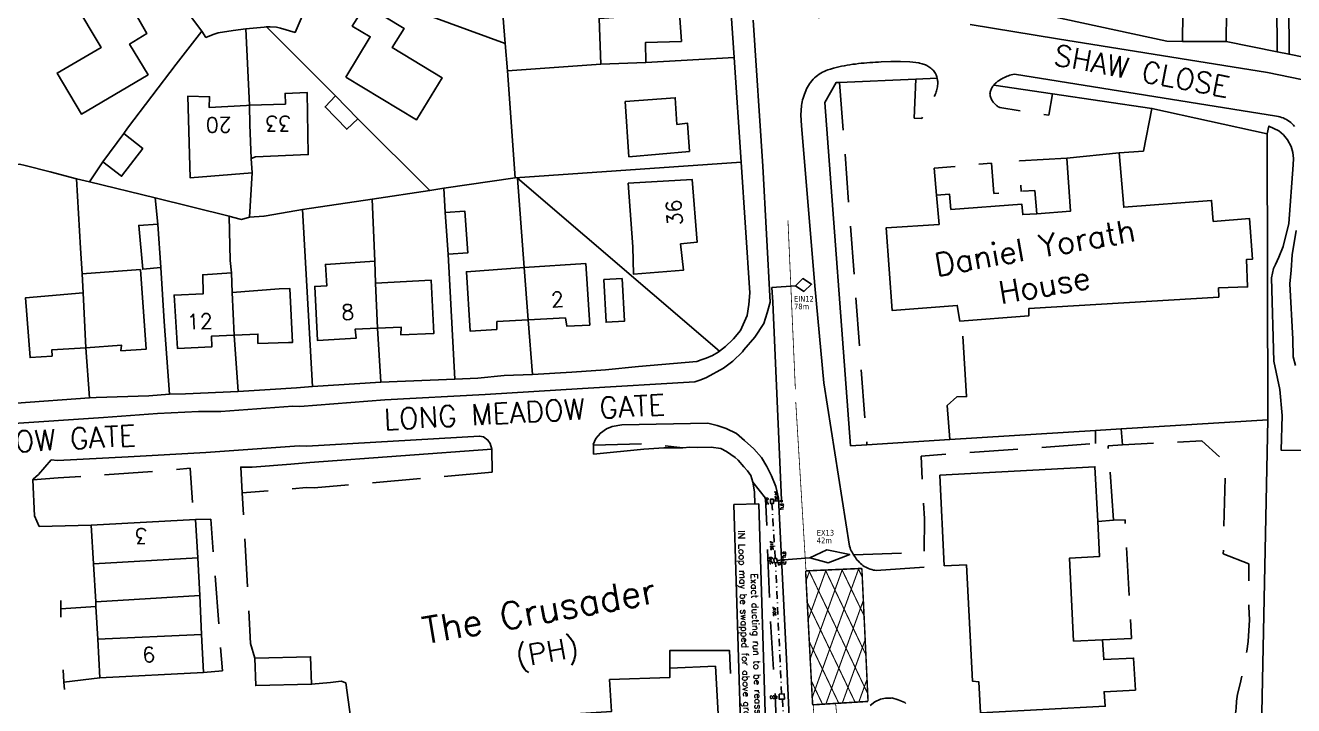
# Model space of a CAD drawing. Extents: x 441020 to 630336, y 432046 to 448236.
# Drawn here: x 628962.4 to 629130.1, y 447578.3 to 447668.2 of the extents above; entities that cross this region are included whole.
import ezdxf
from ezdxf.enums import TextEntityAlignment as Align

# ---------------------------------------------------------------- set-up
doc = ezdxf.new("R2010")
doc.units = 0
for name, pattern in [('1004', [6, 4, -2]), ('1043', [2, 1, 0, 1]), ('DASHDOT1', [2, 1, -0.5, 0, -0.5]), ('HIDDEN', [9.525, 6.35, -3.175])]:
    doc.linetypes.add(name, pattern=pattern)
doc.layers.get('0').update_dxf_attribs({"color": 222, "linetype": 'CONTINUOUS'})
for name, color, linetype in [('BUILDOUT', 8, 'CONTINUOUS'), ('BUILDPK', 8, 'HIDDEN'), ('BUILDTXT', 8, 'CONTINUOUS'), ('du-UTMCBOX', 40, 'CONTINUOUS'), ('du-UTMCDUCT-F1', 40, 'DASHDOT1'), ('du-UTMCTEXT', 40, 'CONTINUOUS'), ('GENLINE', 8, 'CONTINUOUS'), ('GENPECK', 8, 'HIDDEN'), ('LINES', 7, 'CONTINUOUS'), ('ROAD', 7, 'CONTINUOUS'), ('ROADTXT', 7, 'CONTINUOUS'), ('UTC MOVA LOOP LABELS', 1, 'CONTINUOUS'), ('UTC MOVA LOOPS', 3, 'CONTINUOUS'), ('UTC_DUCT NOTE', 1, 'CONTINUOUS')]:
    doc.layers.add(name, color=color, linetype=linetype)
doc.styles.add('KTS_TAHOMA', font='tahoma.ttf')
doc.styles.add('ROMANS', font='romans')
doc.styles.get("Standard").update_dxf_attribs({"font": 'simplex'})

# ---------------------------------------------------------------- blocks, each defined once
blk = doc.blocks.new('TLB')
for p, q in [((-0.1, 0.1), (-0.1, -0.1)), ((0.1, 0.1), (-0.1, 0.1)), ((0.1, -0.1), (0.1, 0.1)), ((-0.1, -0.1), (0.1, -0.1))]:
    blk.add_line(p, q)
blk = doc.blocks.new('SPB')
at = {"flags": 128}
blk.add_lwpolyline([(-0.275, 0.2), (-0.275, -0.2), (0.275, -0.2), (0.275, 0.2)], close=True, dxfattribs=at)
blk = doc.blocks.new('CCB')
at = {"flags": 128}
blk.add_lwpolyline([(0.35, 0.35), (0.35, -0.35), (-0.35, -0.35), (-0.35, 0.35)], close=True, dxfattribs=at)

msp = doc.modelspace()

# ---------------------------------------------------------------- linework, layer by layer
at = {"layer": 'BUILDOUT', "flags": 128}
for points in [[(629044.45, 447663.29), (629044.39, 447665.92), (629049.14, 447666.05), (629048.89, 447669.77), (629047.67, 447669.75), (629047.42, 447673.47), (629048.54, 447673.46), (629048.51, 447675.9), (629040.56, 447675.5), (629040.85, 447669.26), (629038.24, 447669.1), (629038.5, 447663.05), (629044.45, 447663.29)], [(629115.36, 447666.03), (629115.41, 447669.79), (629113.25, 447669.92), (629113.13, 447675.18), (629121.23, 447675.3), (629121.18, 447669.9), (629121.15, 447666.04)], [(628968.79, 447671.29), (628972.4, 447665.23), (628966.6, 447661.86), (628969.8, 447656.44), (628978.62, 447661.66), (628976.18, 447665.7), (628978.47, 447667.12), (628975.67, 447672)], [(629004.78, 447661.33), (629014.11, 447655.67), (629017.49, 447661.25), (629010.89, 447665.26), (629012.47, 447667.77), (629007.36, 447670.83), (629005.62, 447668.08), (629008, 447666.67), (629004.78, 447661.33)], [(629115.36, 447666.03), (629121.15, 447666.04)], [(628992.09, 447655.01), (628992.27, 447650.58), (628992.4, 447648.67), (628984.19, 447648.02), (628983.9, 447658.84), (628986.76, 447658.74), (628986.71, 447657.31), (628991.64, 447657.57)], [(628992.84, 447650.78), (628999.79, 447651.1), (628999.66, 447659.3), (628996.73, 447659.19), (628996.78, 447657.78), (628992.03, 447657.64), (628991.64, 447657.57)], [(629041.71, 447658.13), (629042.2, 447650.81), (629050.2, 447651.52), (629049.94, 447655.23), (629048.55, 447655.08), (629048.33, 447658.6), (629041.71, 447658.13)], [(628992.03, 447657.64), (628992.09, 447655.01)], [(629082.86, 447645.74), (629084.58, 447645.85), (629084.76, 447643.85), (629094.12, 447644.56), (629094.26, 447643.16), (629096.12, 447643.25), (629100.57, 447643.6), (629100.11, 447650.64), (629107.03, 447651.32), (629107.62, 447644.14), (629119.22, 447645.03), (629119.44, 447642.27), (629124.24, 447642.63), (629124.65, 447637.29), (629123.84, 447637.23), (629123.98, 447633.6), (629120.16, 447633.48), (629120.17, 447632.26), (629095.07, 447630.76), (629095.08, 447629.8), (629085.93, 447629.09), (629085.61, 447631.16), (629076.99, 447630.5), (629076.22, 447641.43), (629083.2, 447641.86), (629082.86, 447645.74)], [(628992.84, 447650.78), (628992.27, 447650.58)], [(629049.01, 447639.32), (629051.21, 447639.51), (629050.55, 447647.82), (629042.1, 447647.34)], [(629042.1, 447647.34), (629042.69, 447638.91)], [(629049.01, 447639.32), (629049.43, 447635.84), (629042.82, 447635.28), (629042.69, 447638.91)], [(629008.59, 447637.02), (629002.07, 447636.57), (629002.26, 447633.76), (629000.65, 447633.68), (629001.01, 447626.53), (629006.13, 447626.83), (629006.02, 447628.03), (629008.94, 447628.15), (629012.07, 447628.29), (629012.05, 447627.27), (629016.39, 447627.43), (629016.05, 447634.48), (629008.7, 447634.09)], [(629008.59, 447637.02), (629008.7, 447634.09), (629008.94, 447628.15)], [(629028.34, 447636.16), (629036.48, 447636.69), (629037.01, 447628.56), (629033.98, 447628.43), (629033.79, 447629.51), (629028.86, 447629.24), (629024.74, 447629.02), (629024.72, 447628), (629021.2, 447627.78), (629020.72, 447635.62), (629028.34, 447636.16)], [(628970.03, 447632.82), (628962.43, 447632.18), (628963.02, 447624.26), (628965.93, 447624.47), (628965.89, 447625.27), (628970.41, 447625.56), (628975.12, 447625.9), (628975.04, 447625.17), (628978.36, 447625.36), (628977.61, 447635.89), (628969.89, 447635.33)], [(628969.89, 447635.33), (628970.03, 447632.82), (628970.41, 447625.56)], [(628989.67, 447635.49), (628985.86, 447635.22), (628985.9, 447632.69), (628982.07, 447632.52), (628982.51, 447625.48), (628987.04, 447625.68), (628986.99, 447627.09), (628990.02, 447627.22), (628993.14, 447627.37), (628993.15, 447626.15), (628997.2, 447626.26)], [(628989.67, 447635.49), (628989.73, 447632.86), (628990.02, 447627.22)], [(628989.73, 447632.86), (628995.94, 447633.35)], [(628997.2, 447626.26), (628997.7, 447626.25), (628997.35, 447633.4), (628995.94, 447633.35)], [(629083.28, 447608.74), (629103.81, 447609.84), (629104.18, 447602.6), (629104.39, 447597.96), (629100.46, 447597.77), (629100.99, 447586.8), (629104.82, 447586.97), (629104.98, 447584.36), (629108.91, 447584.55), (629109.15, 447580.32), (629105.02, 447580.1), (629105.16, 447578.19), (629088.66, 447577.3), (629088.44, 447581.42), (629087.62, 447581.48), (629086.81, 447596.87), (629083.89, 447596.76), (629083.28, 447608.74)], [(628971.96, 447587.05), (628972.26, 447581.92), (628985.95, 447582.63), (628985.67, 447587.65), (628985.46, 447592.8), (628985.18, 447597.82), (628984.9, 447602.85), (628971.11, 447602.13), (628971.41, 447597.01), (628971.7, 447591.98), (628971.7, 447591.37), (628971.96, 447587.05)], [(628971.41, 447597.01), (628985.18, 447597.82)], [(628985.46, 447592.8), (628971.7, 447591.98)], [(628971.96, 447587.05), (628985.67, 447587.65)], [(629047.6, 447583.21), (629047.61, 447581.99), (629039.64, 447581.7), (629039.88, 447577.47), (629033.75, 447577.1), (629034.01, 447572.77), (629037.13, 447572.92), (629037.49, 447567.5), (629048.56, 447568.04), (629048.6, 447568.97), (629054.43, 447569.29), (629053.64, 447583.47), (629047.6, 447583.21)]]:
    msp.add_lwpolyline(points, dxfattribs=at)
at = {"layer": 'BUILDPK', "flags": 128}
for points in [[(629082.86, 447645.74), (629082.54, 447649.3), (629090.14, 447649.97), (629090.42, 447645.97), (629094.07, 447646.23), (629095.84, 447646.35), (629096.12, 447643.25)], [(629104.82, 447586.97), (629108.65, 447587.14), (629107.79, 447602.83), (629106.28, 447602.77), (629104.18, 447602.6)]]:
    msp.add_lwpolyline(points, dxfattribs=at)
at = {"layer": 'du-UTMCDUCT-F1', "flags": 128}
for points in [[(629061.53, 447597.79), (629061.11, 447604.92)], [(629062.27, 447605.31), (629061.37, 447605.33)], [(629061.78, 447597.46), (629062.49, 447597.52)], [(629062.38, 447579.81), (629061.58, 447597.09)], [(629062.52, 447579.12), (629063.78, 447549.83)]]:
    msp.add_lwpolyline(points, dxfattribs=at)
at = {"layer": 'GENLINE', "flags": 128}
for points in [[(628984.89, 447695.58), (628985.15, 447692.38), (628985.77, 447688.32), (628986, 447687.04), (628986.83, 447681.81), (628986.83, 447681.2), (628986.86, 447680.49), (628986.96, 447679.9), (628986.99, 447679.19), (628986.57, 447678.1), (628986.04, 447677.1), (628985.39, 447676.17), (628983.28, 447673.76), (628982.19, 447672.45), (628983.06, 447670.98), (628985.73, 447667.39), (628986.28, 447666.58), (628987.23, 447666.95), (628987.9, 447667.17), (628989.87, 447667.52)], [(629055.1, 447678.79), (629056.12, 447663.94), (629057.05, 447650.09), (629058.19, 447632.82), (629058.06, 447631.28), (629057.81, 447629.81), (629056.94, 447627.83), (629056.02, 447626.75), (629055.93, 447626.64), (629054.97, 447625.75), (629054.17, 447625.1), (629054, 447624.97), (629053.26, 447624.54), (629052.41, 447624.18), (629051.74, 447623.96), (629051.16, 447623.76), (629043.46, 447623.1), (629039.08, 447622.63), (629034.66, 447622.35), (629029.43, 447622.03), (629025.7, 447621.88), (629022.2, 447621.56), (629019.18, 447621.43), (629009.4, 447621.02), (629000.36, 447620.43), (628998.26, 447620.26)], [(629024.97, 447676.9), (629025.83, 447665.78), (629026.16, 447662.18), (629027.15, 447648.03)], [(629001.27, 447674.82), (628998.05, 447667.24), (628996.12, 447667.81), (628995.59, 447667.92), (628994.77, 447667.98), (628994.26, 447667.99), (628993.96, 447667.94), (628991.56, 447667.72), (628989.87, 447667.52)], [(629115.36, 447666.03), (629113.32, 447666.07), (629097.59, 447669.48), (629075.29, 447674.35), (629066.77, 447675.99), (629067.32, 447669.13)], [(629025.83, 447665.78), (629008.33, 447672.22)], [(628994.26, 447667.99), (629003.39, 447658.85), (629006.37, 447655.82), (629015.87, 447646.34)], [(628970.88, 447647.49), (628972.64, 447650.14), (628975.43, 447653.88), (628975.92, 447654.58), (628982.34, 447663.03), (628985.73, 447667.39)], [(628991.56, 447667.72), (628992.03, 447657.64)], [(629121.15, 447666.04), (629127.89, 447664.7), (629129.47, 447664.37), (629134.84, 447663.29), (629135.27, 447663.16), (629135.48, 447663.1)], [(629026.16, 447662.18), (629038.5, 447663.05)], [(629044.45, 447663.29), (629056.12, 447663.94)], [(629071.48, 447612.59), (629068.11, 447657.96), (629069.58, 447660.61), (629070.05, 447660.64), (629080.12, 447661.07), (629082.96, 447661.2)], [(629090.45, 447660.29), (629098.21, 447659.14), (629111.33, 447657.19), (629126.56, 447653.84), (629126.68, 447616.04)], [(629003.39, 447658.85), (629002.03, 447657.39), (629004.89, 447654.44), (629006.37, 447655.82)], [(629107.03, 447651.32), (629110.22, 447651.55), (629111.33, 447657.19)], [(629137.54, 447614.42), (629137.5, 447617.22), (629134.76, 447617.19), (629134.88, 447611.98), (629128.42, 447612.05), (629128.58, 447616.6), (629128.27, 447620.05), (629127.45, 447623.8), (629127.17, 447634.82), (629127.41, 447636.03), (629127.67, 447636.59), (629128.11, 447637.53), (629128.67, 447638.95), (629129.45, 447641.98), (629130.01, 447649.74), (629130.06, 447650.56), (629129.97, 447651.38), (629129.74, 447652.17), (629129.26, 447653.06), (629128.73, 447653.7), (629128.1, 447654.22), (629126.81, 447654.86), (629126.56, 447653.84)], [(628972.64, 447650.14), (628975.11, 447648.24), (628977.92, 447651.89), (628975.43, 447653.88)], [(628926.82, 447647.39), (628931.02, 447647.73), (628944.35, 447648.77), (628956.59, 447649.62), (628961.63, 447649.81), (628962.37, 447649.64), (628965.67, 447648.8), (628969.18, 447647.9), (628970.88, 447647.49), (628979.58, 447645.38), (628989.36, 447642.95), (628989.79, 447642.82), (628990.96, 447642.52), (628992.02, 447642.81), (628993.93, 447642.95), (628994.22, 447643)], [(628994.22, 447643), (628999.05, 447643.86), (629008.26, 447645.19), (629015.87, 447646.34), (629017.74, 447646.67), (629027.15, 447648.03), (629057.05, 447650.09)], [(628969.18, 447647.9), (628969.69, 447638.75), (628969.89, 447635.33)], [(628992.4, 447648.67), (628992.02, 447642.81)], [(629027.46, 447647.99), (629028.34, 447636.16), (629028.86, 447629.24), (629029.43, 447622.03)], [(629027.46, 447647.99), (629054.17, 447625.1)], [(629017.74, 447646.67), (629017.91, 447643.45), (629018.28, 447637.93), (629019.18, 447621.43)], [(628981.45, 447619.41), (628980.76, 447629.03), (628980.3, 447636.16), (628979.9, 447641.88), (628979.58, 447645.38)], [(629008.26, 447645.19), (629008.59, 447637.02)], [(628989.36, 447642.95), (628989.49, 447637.08), (628989.67, 447635.49)], [(628999.05, 447643.86), (629000.36, 447620.43)], [(629018.28, 447637.93), (629020.89, 447638.09), (629020.52, 447643.61), (629017.91, 447643.45)], [(628979.9, 447641.88), (628977.39, 447641.74), (628977.91, 447635.94), (628980.3, 447636.16)], [(629038.88, 447634.58), (629039.17, 447628.94), (629041.59, 447629.07), (629041.3, 447634.7), (629038.88, 447634.58)], [(629008.94, 447628.15), (629009.4, 447621.02)], [(628990.02, 447627.22), (628990.52, 447619.8)], [(629086.35, 447627.08), (629086.84, 447619.12), (629085.54, 447619.06), (629084.25, 447617.93), (629084.62, 447613.42)], [(628970.41, 447625.56), (628970.87, 447618.95)], [(628961.24, 447618.25), (628970.87, 447618.95), (628971.77, 447619.01), (628978.74, 447619.23), (628981.45, 447619.41), (628983.57, 447619.48), (628990.52, 447619.8), (628994.75, 447620.04), (628998.26, 447620.26)], [(629071.48, 447612.59), (629073.66, 447612.73), (629084.62, 447613.42), (629103.87, 447614.63), (629107.29, 447614.83), (629126.68, 447616.04), (629124.89, 447530)], [(629103.87, 447612.9), (629103.87, 447614.63)], [(629107.46, 447612.73), (629107.29, 447614.83)], [(629024.11, 447609.1), (629024.08, 447612.14), (629000.01, 447610.41)], [(629037.5, 447611.48), (629044.18, 447612.16), (629046.8, 447612.32), (629049.33, 447612.36), (629050.23, 447612.42), (629051.25, 447612.4), (629053.08, 447612.42)], [(628991.07, 447606.39), (628990.87, 447609.8), (628992.4, 447609.77), (628997.51, 447610.17), (629000.01, 447610.41)], [(629057.39, 447609.83), (629057.89, 447609.31), (629058.31, 447608.67), (629058.57, 447607.81), (629058.79, 447606.53), (629058.78, 447606.02), (629059.31, 447597.88), (629059.44, 447595.47), (629059.54, 447593.15), (629059.55, 447589.7), (629059.6, 447587.68), (629059.56, 447585.64), (629059.8, 447582.53)], [(628971.11, 447602.13), (628964.24, 447601.93)], [(628967.09, 447592.18), (628967.09, 447591.06), (628967.08, 447589.94)], [(628967.09, 447591.06), (628971.7, 447591.37)], [(628992.72, 447584.54), (628992.86, 447580.91), (629000.24, 447581.1), (629000.1, 447584.73), (628992.72, 447584.54)], [(629055.64, 447582.51), (629055.51, 447585.53), (629047.59, 447585.54), (629047.6, 447583.21)], [(628967.4, 447582.99), (628967.48, 447581.38), (628967.56, 447580.38)], [(628967.48, 447581.38), (628972.26, 447581.92)], [(628976.17, 447557.02), (628987.56, 447557.52), (629006.61, 447558.36), (629006.09, 447565.28), (629005.89, 447573.27), (629004.77, 447581.29)], [(629059.74, 447579.47), (629059.88, 447553.5), (629059.97, 447546.1), (629037.38, 447546.36), (629027.35, 447546.2), (629011.39, 447546.31)]]:
    msp.add_lwpolyline(points, dxfattribs=at)
at = {"layer": 'GENPECK', "flags": 128}
for points in [[(629127.89, 447664.7), (629127.66, 447698.58), (629127.28, 447741.37), (629127.25, 447745.53), (629126.95, 447768.94), (629126.78, 447785.36)], [(629080.12, 447661.07), (629079.92, 447655.9), (629080.93, 447655.88), (629082.54, 447658.74), (629082.63, 447658.89), (629082.7, 447659.05), (629082.76, 447659.21), (629082.83, 447659.37), (629082.88, 447659.54), (629082.92, 447659.71), (629082.96, 447659.88), (629082.99, 447660.06), (629083.01, 447660.23), (629083.02, 447660.41), (629083.03, 447660.58), (629083.03, 447660.76), (629083.01, 447660.91), (629082.96, 447661.2)], [(629070.05, 447660.64), (629073.66, 447612.73)], [(629090.45, 447660.29), (629090.32, 447660.16), (629090.25, 447660.05), (629090.18, 447659.94), (629090.12, 447659.82), (629090.07, 447659.71), (629090.02, 447659.59), (629089.99, 447659.47), (629089.96, 447659.35), (629089.94, 447659.22), (629089.93, 447659.1), (629089.94, 447658.98), (629089.97, 447658.86), (629089.99, 447658.73), (629090.03, 447658.62), (629090.08, 447658.49), (629090.13, 447658.38), (629090.2, 447658.26), (629090.27, 447658.15), (629090.34, 447658.04), (629090.43, 447657.95), (629090.52, 447657.84), (629090.62, 447657.75), (629090.72, 447657.66), (629090.81, 447657.57), (629090.92, 447657.5), (629091.03, 447657.42), (629091.14, 447657.36), (629091.25, 447657.3), (629097.72, 447656.3), (629098.21, 447659.14)], [(629100.11, 447650.64), (629093.82, 447650.28), (629094.07, 447646.23)], [(629037.49, 447612.7), (629044.36, 447612.9), (629049.33, 447612.36)], [(629071.89, 447598.18), (629081.24, 447598.53), (629081.26, 447603), (629080.81, 447611.25), (629103.87, 447612.9)], [(629106.28, 447602.77), (629105.55, 447612.59), (629107.46, 447612.73), (629117.93, 447613.26), (629121.06, 447610.47), (629120.78, 447598.33), (629124.16, 447597), (629124.16, 447591.32), (629124.26, 447589.61), (629124.06, 447586.73), (629123.87, 447585.48), (629123.61, 447584.11), (629123.28, 447582.53), (629123.02, 447581.16), (629122.65, 447579.78), (629122.51, 447578.84), (629122.47, 447577.92), (629122.35, 447576.88), (629122.35, 447575.76), (629122.01, 447568.49), (629121.77, 447554.43), (629121.52, 447540.98), (629090.02, 447540.47), (629089.78, 447545.81), (629084.66, 447545.51), (629082.94, 447566.63), (629087.54, 447567.04), (629087.29, 447569.03), (629078.67, 447578.67), (629077.79, 447579.02), (629076.94, 447579.28), (629076.84, 447579.26), (629076.13, 447579.24), (629075.44, 447579.11), (629074.69, 447578.78), (629074.07, 447578.26)], [(629053.08, 447612.42), (629054.33, 447612.23), (629055.1, 447611.86), (629056.26, 447611.05), (629056.63, 447610.71), (629057.39, 447609.83)], [(628963.38, 447608.1), (628966.75, 447608.37), (628979.5, 447609.21), (628984.2, 447609.64), (628984.52, 447604.41), (628984.9, 447602.85)], [(629024.11, 447609.1), (629000.6, 447607.06)], [(629058.57, 447607.81), (629060.27, 447605.67), (629060.85, 447590.34), (629061.54, 447579.59), (629062.11, 447564.97), (629062.78, 447551.47)], [(628992.72, 447584.54), (628992.17, 447586.47), (628991.71, 447594.82), (628991.07, 447606.39), (628999.58, 447607.08), (629000.6, 447607.06)], [(628984.9, 447602.85), (628986.92, 447602.91), (628988.45, 447582.87), (628985.95, 447582.63)], [(629074.89, 447596.13), (629083.89, 447596.76)], [(629000.24, 447581.1), (629002.73, 447581.34), (629004.13, 447581.49), (629004.77, 447581.29)]]:
    msp.add_lwpolyline(points, dxfattribs=at)
at = {"layer": 'LINES', "linetype": '1004', "const_width": 0.1, "flags": 128}
for points in [[(629064.2, 447620.06), (629063.22, 447642.41)], [(629065.6, 447596.15), (629064.25, 447618.4)], [(629067.75, 447562.14), (629066.1, 447584.44)], [(629071.48, 447556.2), (629069.53, 447578.51)]]:
    msp.add_lwpolyline(points, dxfattribs=at)
at = {"layer": 'LINES', "color": 50, "linetype": '1043'}
for points, const_width in [([(629072.99, 447596.4), (629065.55, 447596.07)], 0.2), ([(629065.55, 447596.07), (629066.48, 447578.37)], 0.2), ([(629065.62, 447594.78), (629066.09, 447596.09)], 0.15), ([(629065.89, 447589.64), (629068.26, 447596.19)], 0.15), ([(629066, 447596.09), (629073.76, 447579.86)], 0.15), ([(629066.16, 447584.49), (629070.42, 447596.29)], 0.15), ([(629066.43, 447579.35), (629072.58, 447596.39)], 0.15), ([(629068.17, 447596.18), (629073.52, 447585)], 0.15), ([(629070.34, 447596.28), (629073.29, 447590.13)], 0.15), ([(629072.51, 447596.38), (629073.05, 447595.26)], 0.15), ([(629073.81, 447578.82), (629072.99, 447596.4)], 0.2), ([(629065.77, 447591.93), (629072.1, 447578.71)], 0.15), ([(629068.24, 447578.48), (629073.19, 447592.18)], 0.15), ([(629066.04, 447586.73), (629069.94, 447578.58)], 0.15), ([(629070.41, 447578.61), (629073.43, 447586.97)], 0.15), ([(629066.31, 447581.53), (629067.79, 447578.45)], 0.15), ([(629072.59, 447578.74), (629073.68, 447581.76)], 0.15), ([(629066.48, 447578.37), (629073.81, 447578.82)], 0.2)]:
    msp.add_lwpolyline(points, dxfattribs=dict(at, const_width=const_width))
at = {"layer": 'ROAD', "flags": 128}
for points in [[(629129.47, 447664.37), (629129.27, 447697.55)], [(629058.6, 447668.85), (629059.88, 447649.58), (629060.85, 447631.57), (629060.48, 447630.19), (629060.02, 447628.78), (629058.82, 447626.95), (629057.4, 447625.27), (629057.23, 447625.04), (629055.93, 447623.79), (629054.68, 447622.86), (629052.45, 447621.65), (629051.7, 447621.31), (629050.93, 447621.07), (629036.06, 447620.16), (629023.19, 447619.4), (629009.92, 447618.67), (628998.7, 447617.79)], [(629135.63, 447660.08), (629126.64, 447661.94), (629098.85, 447666.41), (629087.31, 447668.31)], [(629082.96, 447661.2), (629082.92, 447661.37), (629082.86, 447661.51), (629082.8, 447661.66), (629082.73, 447661.8), (629082.64, 447661.94), (629082.55, 447662.06), (629082.46, 447662.19), (629082.36, 447662.29), (629082.24, 447662.4), (629082.12, 447662.51), (629081.99, 447662.61), (629081.85, 447662.7), (629081.71, 447662.79), (629081.57, 447662.86), (629081.42, 447662.94), (629081.27, 447663), (629081.11, 447663.07), (629080.95, 447663.11), (629080.79, 447663.15), (629080.63, 447663.2), (629080.54, 447663.24), (629079.35, 447663.36), (629078.08, 447663.4), (629076.81, 447663.39), (629075.54, 447663.34), (629075.17, 447663.32), (629074.79, 447663.31), (629074.42, 447663.28), (629074.04, 447663.25), (629073.67, 447663.23), (629073.29, 447663.19), (629072.91, 447663.16), (629072.54, 447663.12), (629072.17, 447663.07), (629071.79, 447663.03), (629071.42, 447662.97), (629071.05, 447662.92), (629070.68, 447662.85), (629070.31, 447662.77), (629069.94, 447662.69), (629069.58, 447662.6), (629069.22, 447662.51), (629068.85, 447662.4), (629068.5, 447662.29), (629068.26, 447662.21), (629068.02, 447662.1), (629067.79, 447661.99), (629067.57, 447661.86), (629067.35, 447661.72), (629067.13, 447661.57), (629066.93, 447661.4), (629066.73, 447661.23), (629066.55, 447661.05), (629066.38, 447660.85), (629066.21, 447660.64), (629066.06, 447660.44), (629065.93, 447660.22), (629065.8, 447660), (629065.69, 447659.77), (629065.59, 447659.54), (629065.49, 447659.3), (629065.39, 447659.07), (629065.3, 447658.82), (629065.23, 447658.57), (629065.16, 447658.33), (629065.1, 447658.08), (629065.05, 447657.83), (629065.02, 447657.58), (629064.91, 447656.31)], [(629090.45, 447660.29), (629090.58, 447660.46), (629090.67, 447660.55), (629090.77, 447660.63), (629090.88, 447660.71), (629090.97, 447660.79), (629091.14, 447660.9), (629091.3, 447661), (629091.48, 447661.1), (629091.65, 447661.19), (629091.83, 447661.28), (629092.01, 447661.37), (629092.2, 447661.45), (629092.38, 447661.51), (629092.57, 447661.58), (629092.75, 447661.63), (629092.95, 447661.67), (629093.15, 447661.71), (629127.81, 447656.17), (629128.03, 447656.14), (629128.26, 447656.09), (629128.49, 447656.02), (629128.7, 447655.94), (629128.91, 447655.84), (629129.13, 447655.73), (629129.32, 447655.6), (629129.52, 447655.47), (629129.71, 447655.32), (629129.88, 447655.17), (629130.04, 447654.99), (629130.2, 447654.82)], [(629064.91, 447656.31), (629065.02, 447654.96), (629066.76, 447633.74), (629067.95, 447620.94)], [(629130.4, 447641.08), (629129.88, 447637.84), (629129.73, 447635.84), (629129.59, 447634.03), (629129.98, 447626.69), (629130.03, 447624.37), (629130.31, 447623.21)], [(629067.95, 447620.94), (629071.36, 447599.33), (629071.43, 447599.11), (629071.51, 447598.92), (629071.59, 447598.72), (629071.69, 447598.54), (629071.78, 447598.36), (629071.89, 447598.18), (629072.01, 447598), (629072.13, 447597.83), (629072.25, 447597.66), (629072.39, 447597.5), (629072.53, 447597.35), (629072.67, 447597.2), (629072.82, 447597.06), (629072.98, 447596.93), (629073.14, 447596.79), (629073.31, 447596.67), (629073.5, 447596.56), (629073.69, 447596.46), (629073.89, 447596.38), (629074.09, 447596.3), (629074.3, 447596.24), (629074.51, 447596.18), (629074.72, 447596.15), (629074.89, 447596.13)], [(628998.7, 447617.79), (628997.78, 447617.83), (628988.25, 447617.16), (628985.31, 447617.14), (628979.87, 447616.89), (628972.75, 447616.34), (628960.2, 447615.53)], [(629037.5, 447611.48), (629037.49, 447612.7), (629037.47, 447612.79), (629037.84, 447613.57), (629038.42, 447614.28), (629039.24, 447614.84), (629039.99, 447615.17), (629041.27, 447615.4), (629052.61, 447615.58), (629053.88, 447615.3), (629055.07, 447614.9), (629056.41, 447614.23), (629057.49, 447613.3), (629058.7, 447612.2), (629059.72, 447611.06), (629060.43, 447609.86), (629061.06, 447608.65), (629061.61, 447607.23), (629061.99, 447605.67), (629063.02, 447584.42), (629063.79, 447568.11), (629064.74, 447550.71)], [(628963.38, 447608.1), (628963.44, 447608.18), (628964.14, 447608.82), (628965.83, 447610.74), (628966.65, 447610.68), (628976.01, 447611.13), (628986.27, 447611.73), (628998.61, 447612.6), (628999.62, 447612.58)], [(628999.62, 447612.58), (629022.45, 447613.89), (629022.97, 447613.78), (629023.55, 447613.37), (629023.84, 447612.91), (629024.08, 447612.14)], [(628964.24, 447601.93), (628963.59, 447603.33), (628963.38, 447608.1)]]:
    msp.add_lwpolyline(points, dxfattribs=at)
at = {"layer": 'UTC MOVA LOOPS', "flags": 128}
msp.add_lwpolyline([(629064.2, 447633.77), (629065.2, 447634.71), (629066.35, 447633.95), (629065.34, 447633.01)], close=True, dxfattribs=at)
for points in [[(629064.2, 447633.77), (629061.1, 447633.52)], [(629061.1, 447633.52), (629061.21, 447631.59), (629062.37, 447605.41)], [(629066.1, 447597.81), (629062.69, 447597.53)]]:
    msp.add_lwpolyline(points, dxfattribs=at)

# ---------------------------------------------------------------- block references
at = {"layer": 'du-UTMCBOX', "color": 0}
for name, p, rotation in [('SPB', (629061.11, 447605.27), 270), ('TLB', (629062.59, 447597.52), 4.650777289305044)]:
    msp.add_blockref(name, p, dxfattribs=dict(at, rotation=rotation))
at = {"layer": 'du-UTMCBOX', "color": 0, "zscale": 1.000001}
msp.add_blockref('TLB', (629062.37, 447605.31), dxfattribs=at)
for name, p, rotation in [('SPB', (629061.58, 447597.44), 273.5717759489169), ('CCB', (629062.4, 447579.46), 92.09632578583346)]:
    msp.add_blockref(name, p, dxfattribs=dict(at, rotation=rotation))

# ---------------------------------------------------------------- texts
at = {"layer": 'BUILDTXT'}
for s, height, rotation, p in [('20', 2, 180.7664, (628987.95, 447656.01)), ('33', 2, 180.0664, (628995.84, 447656.19)), ('36', 2, 94.2664, (629049.18, 447643.51)), ('2', 2, 4.2664, (629032.82, 447630.96)), ('8', 2, 3.9664, (629005.09, 447629.29)), ('12', 2, 2.2664, (628985.5, 447628.05)), ('3', 2, 182.4664, (628977.69, 447601.68)), ('The Crusader', 3.5, 10.0664, (629030.6, 447589.13)), ('(PH)', 2.75, 10.0664, (629031.61, 447584.03)), ('9', 2, 183.5664, (628978.65, 447586))]:
    msp.add_text(s, height=height, rotation=rotation, dxfattribs=at).set_placement(p, align=Align.CENTER)
for s, p in [('Daniel Yorath', (629082.9, 447635)), ('House', (629091.36, 447631.32))]:
    msp.add_text(s, height=3, rotation=10.0664, dxfattribs=at).set_placement(p)
at = {"layer": 'du-UTMCTEXT'}
for s, rotation, p in [('SPB', 92.1558, (629060.62, 447604.81)), ('SD1F', 90, (629061.88, 447605.39)), ('TLB', 94.2608, (629062.66, 447604.17)), ('SD1F', 90.1688, (629061.28, 447598.82)), ('SPB', 94.0877, (629061.18, 447596.98)), ('TLB', 92.8323, (629062.95, 447597.8)), ('SD1F', 4.6508, (629061.86, 447596.83)), ('SD1F', 89.9926, (629061.61, 447590.11))]:
    msp.add_text(s, height=0.36, rotation=rotation, dxfattribs=at).set_placement(p)
at = {"layer": 'ROADTXT'}
msp.add_text('SHAW CLOSE', height=2.75, rotation=349.3664, dxfattribs=at).set_placement((629098.23, 447662.97))
msp.add_text('LONG MEADOW GATE', height=2.75, rotation=3.0664, dxfattribs=at).set_placement((629028.38, 447617.07), align=Align.MIDDLE_CENTER)
msp.add_text('LONG MEADOW GATE', height=2.75, rotation=3.0664, dxfattribs=at).set_placement((628939.8, 447612.01), align=Align.MIDDLE_LEFT)
at = {"layer": 'UTC MOVA LOOP LABELS', "char_height": 0.75, "attachment_point": 1, "style": 'KTS_TAHOMA'}
for s, width, insert in [('78m', 1.2418, (629064.03, 447631.4)), ('EIN12', 4.6861, (629064.03, 447632.4))]:
    msp.add_mtext_dynamic_manual_height_columns(s, width=width, gutter_width=1.8, heights=[0], dxfattribs=dict(at, insert=insert))

# ---------------------------------------------------------------- next in the draw order: texts
at = {"layer": 'UTC MOVA LOOP LABELS', "insert": (629067.03, 447601.49), "char_height": 0.75, "attachment_point": 1, "style": 'KTS_TAHOMA', "bg_fill": 3, "box_fill_scale": 1.2, "bg_fill_color": 256, "bg_fill_transparency": 0}
msp.add_mtext_dynamic_manual_height_columns('EX13', width=2.253, gutter_width=1.8, heights=[0], dxfattribs=at)
at = {"layer": 'UTC_DUCT NOTE', "insert": (629058.92, 447604.49), "char_height": 0.9, "width": 44.7519, "attachment_point": 1, "rotation": 271.7849, "style": 'ROMANS', "bg_fill": 19, "box_fill_scale": 1.5, "bg_fill_color": 256, "bg_fill_transparency": 0}
msp.add_mtext('\\pxqc;Exact ducting run to be reassessed on site.\\PIN Loop may be swapped for above ground detector (AGD318) ', dxfattribs=at)

# ---------------------------------------------------------------- next in the draw order: texts
at = {"layer": 'du-UTMCTEXT'}
msp.add_text('CCB', height=0.36, dxfattribs=at).set_placement((629060.82, 447579.19))
at = {"layer": 'UTC MOVA LOOP LABELS', "insert": (629067.03, 447600.48), "char_height": 0.75, "attachment_point": 1, "style": 'KTS_TAHOMA', "bg_fill": 3, "box_fill_scale": 1.2, "bg_fill_color": 256, "bg_fill_transparency": 0}
msp.add_mtext_dynamic_manual_height_columns('\\pxt1;42m', width=1.2418, gutter_width=1.8, heights=[0], dxfattribs=at)

# ---------------------------------------------------------------- next in the draw order: linework, layer by layer
at = {"layer": 'UTC MOVA LOOPS', "flags": 128}
msp.add_lwpolyline([(629066.1, 447597.81), (629068.38, 447598.85), (629071.39, 447598.24), (629068.52, 447597.15)], close=True, dxfattribs=at)

doc.saveas('drawing.dxf')
